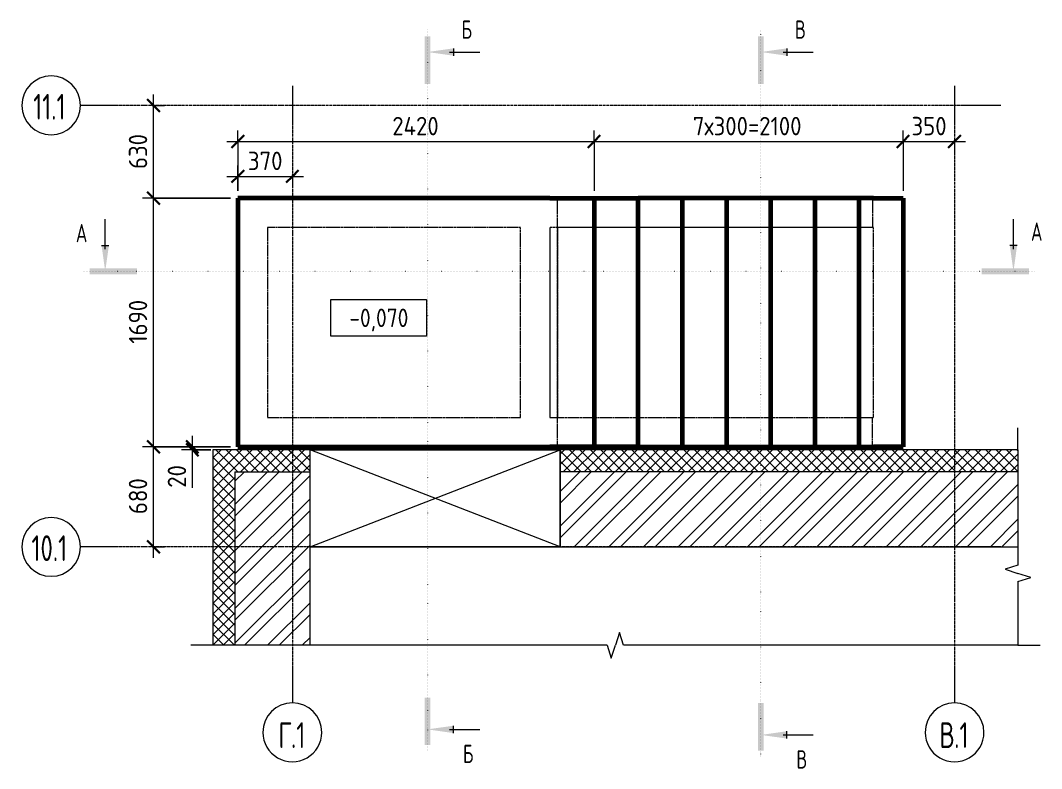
# Model space of a CAD drawing. Header units: millimetres. Extents: x 28039 to 90908, y -4005 to 79300.
# Drawn here: x 48534 to 55474, y 74148 to 79233 of the extents above; entities that cross this region are included whole.
import ezdxf

# ---------------------------------------------------------------- set-up
doc = ezdxf.new("R2010")
doc.units = ezdxf.units.MM
for name, pattern in [('01 Штриховая _4 мм_', [6, 3.5, -2.5]), ('02 Штрихпунктирная _20 мм_', [25, 20, -2.5, 0, -2.5]), ('04 Пунктир 10мм', [10, 0, -10])]:
    doc.linetypes.add(name, pattern=pattern)
for name, color, linetype, lineweight in [('AA_Dim', 7, 'Continuous', 9), ('AA_Dim-50', 7, 'Continuous', 9), ('AA_Oformlenie', 7, 'Continuous', 9), ('AA_Razrez', 7, 'Continuous', 9), ('AA_Vinoska', 7, 'Continuous', 9), ('AA_Visotnaya otmetka', 7, 'Continuous', 9), ('AF_Stena', 7, 'Continuous', 9), ('Оси', 7, 'Continuous', 9)]:
    doc.layers.add(name, color=color, linetype=linetype, lineweight=lineweight)
for name, color, linetype, lineweight, true_color in [('AF_Okno', 7, 'Continuous', 20, 0xff9d3c), ('AF_Perekritie', 7, 'Continuous', 60, 0x006a35), ('AF_Perekritie_Опалубка', 7, 'Continuous', 60, 0x006a35), ('AF_Stena_Опалубка', 7, 'Continuous', 20, 0x0063c6), ('KR_Fundament', 7, 'Continuous', 20, 0x804000)]:
    doc.layers.add(name, color=color, linetype=linetype, lineweight=lineweight, true_color=true_color)
doc.styles.add('ISOCPEUR', font='isocpeur.TTF', dxfattribs={"width": 0.7, "height": 125})
doc.styles.add('ISOCPEUR_1', font='isocpeur.TTF', dxfattribs={"width": 0.9, "height": 125})
doc.styles.add('ISOCPEUR_2', font='isocpeur.TTF', dxfattribs={"width": 0.85, "height": 125})
doc.styles.add('ISOCPEUR_3', font='isocpeur.TTF', dxfattribs={"width": 0.7, "height": 175})
doc.dimstyles.new('00_Точн_3_знака__прозр_', dxfattribs={"dimscale": 304.8, "dimtxt": 125.344371, "dimasz": 0.278871, "dimexe": 0.246063, "dimexo": 0.164042, "dimgap": 0.016404, "dimtad": 1, "dimdec": 3, "dimrnd": 0.001, "dimdsep": 46, "dimtxsty": 'ISOCPEUR_1', "dimblk1": 'OBLIQUE', "dimblk2": 'OBLIQUE', "dimsah": 1, "dimcen": 0.09, "dimdle": 0.246063, "dimazin": 0, "dimtfac": 1, "dimtdec": 4, "dimtix": 1, "dimtmove": 0, "dimatfit": 3, "dimfxl": 1, "dimtvp": 1, "dimtolj": 1, "dimtzin": 0, "dimlwd": 18, "dimlwe": 18, "dimarcsym": 2})
doc.dimstyles.new('00_Точн_3_знака__прозр__1', dxfattribs={"dimscale": 304.8, "dimtxt": 125.344371, "dimasz": 0.278871, "dimexe": 0.246063, "dimexo": 0.164042, "dimgap": 0.016404, "dimtad": 1, "dimdec": 3, "dimrnd": 0.001, "dimdsep": 46, "dimtxsty": 'ISOCPEUR_1', "dimblk1": 'OBLIQUE', "dimblk2": 'OBLIQUE', "dimsah": 1, "dimcen": 0.09, "dimdle": 0.246063, "dimazin": 0, "dimtfac": 1, "dimtdec": 4, "dimtix": 1, "dimtmove": 1, "dimatfit": 3, "dimfxl": 1, "dimtvp": 1, "dimtolj": 1, "dimtzin": 0, "dimlwd": 18, "dimlwe": 18, "dimarcsym": 2})
pattern_1 = [(45, (20252.12, 0), (-117.8655, 117.8655), []), (45, (20330.7, 0), (-117.8655, 117.8655), [])]
pattern_2 = [(45, (20252.116, 0), (-35.35534, 35.35534), []), (135, (20252.116, 0), (-35.35534, -35.35534), [])]

# ---------------------------------------------------------------- blocks, each defined once
blk = doc.blocks.new('231_Отверстие прямоугольное _Окно_Стена_ - Проем сущ_-3702003-План на отм_ 0_000 Опл')
at = {"layer": 'AA_Oformlenie', "lineweight": 20}
for p, q in [((-725, -330), (-725, 330)), ((-725, 330), (975, 330)), ((-725, 330), (-725, -330)), ((975, 330), (-725, 330)), ((975, 330), (-725, -330)), ((-725, 330), (975, -330)), ((975, 330), (975, -330)), ((975, 330), (975, -330)), ((975, -330), (-725, -330)), ((-725, -330), (975, -330))]:
    blk.add_line(p, q, dxfattribs=at)
at = {"layer": 'AF_Okno', "color": 7}
for p, q in [((635, 330), (-725, 330)), ((-385, -330), (975, -330))]:
    blk.add_line(p, q, dxfattribs=at)
blk = doc.blocks.new('Ktcnybwf - Лестница-3686718-План на отм_ 0_000 Опл')
at = {"layer": 'AF_Perekritie'}
for p, q in [((31880.1, 78025), (32180.1, 78025)), ((32180.1, 78025), (32480.1, 78025)), ((32180.1, 78025), (32180.1, 76335)), ((34080.1, 78025), (32480.1, 78025)), ((32480.1, 76335), (32480.1, 78025)), ((32780.1, 78025), (32780.1, 76335)), ((33080.1, 78025), (33080.1, 76335)), ((33380.1, 78025), (33380.1, 76335)), ((33680.1, 78025), (33680.1, 76335)), ((33980.1, 78025), (33980.1, 76335)), ((34080.1, 78025), (34280.1, 78025)), ((34280.1, 78025), (34280.1, 76335)), ((32180.1, 76335), (31880.1, 76335)), ((32480.1, 76335), (32180.1, 76335)), ((32480.1, 76335), (34080.1, 76335)), ((34280.1, 76335), (34080.1, 76335))]:
    blk.add_line(p, q, dxfattribs=at)
blk = doc.blocks.new('011_ЛинияОбрыва _ЭлУзла_Линия_ - Тип 1-3687774-План на отм_ 0_000 Опл')
at = {"layer": 'AA_Oformlenie'}
for p, q in [((0, 0), (785, 0)), ((896.3, 0), (1328.5, 0))]:
    blk.add_line(p, q, dxfattribs=at)
blk = doc.blocks.new('011_ЛинияОбрыва _ЭлУзла_Линия_ - Тип 1-3860242-План на отм_ 0_000 Опл')
at = {"layer": 'AA_Oformlenie'}
for p, q in [((0, 0), (2680.5, 0)), ((2791.8, 0), (5471, 0))]:
    blk.add_line(p, q, dxfattribs=at)
blk = doc.blocks.new('Разрез - Номер узла_ сзади-394133-План на отм_ 0_000 Опл')
at = {"layer": 'AA_Razrez'}
for points in [[(7.33, 0.4), (7.33, -0.39), (0.87, -0.39), (0.87, 0.4)], [(3.5, -3.53), (2.5, -3.53), (3, 0)]]:
    blk.add_hatch(color=256, dxfattribs=at).paths.add_polyline_path(points)
for p, q in [((2.5, -3.53), (3.5, -3.53)), ((3, -3), (3, -7.1))]:
    blk.add_line(p, q, dxfattribs=at)
blk = doc.blocks.new('Разрез - Номер узла_ спереди-394134-План на отм_ 0_000 Опл')
at = {"layer": 'AA_Razrez'}
for points in [[(7.33, 0.4), (7.33, -0.39), (0.87, -0.39), (0.87, 0.4)], [(3.5, -3.53), (2.5, -3.53), (3, 0)]]:
    blk.add_hatch(color=256, dxfattribs=at).paths.add_polyline_path(points)
for p, q in [((2.5, -3.53), (3.5, -3.53)), ((3, -3), (3, -7.1))]:
    blk.add_line(p, q, dxfattribs=at)
blk = doc.blocks.new('DIMBLOCK24-План на отм_ 0_000 Опл')
at = {"layer": 'AA_Dim-50', "color": 30, "lineweight": 30, "true_color": 0xff8000, "transparency": 16777216}
for p, q in [((49438.7, 76335), (49396.2, 76377.5)), ((49438.7, 76335), (49481.2, 76292.5)), ((49438.7, 75655), (49396.2, 75697.5)), ((49438.7, 75655), (49481.2, 75612.5))]:
    blk.add_line(p, q, dxfattribs=at)
at = {"layer": 'AA_Dim-50', "color": 30, "lineweight": 18, "true_color": 0xff8000, "transparency": 16777216}
for p, q in [((49962.2, 76335), (49363.7, 76335)), ((49438.7, 75580), (49438.7, 76335)), ((49438.7, 76335), (49962.2, 76335)), ((49428.6, 75655), (49513.7, 75655)), ((49438.7, 75655), (49428.6, 75655))]:
    blk.add_line(p, q, dxfattribs=at)
at = {"layer": 'AA_Dim-50', "color": 0, "lineweight": 18, "transparency": 16777216, "insert": (49270.8, 75877.9), "char_height": 125, "width": 280.961, "attachment_point": 1, "rotation": 90, "line_spacing_factor": 1.135194, "style": 'ISOCPEUR_1'}
blk.add_mtext('680', dxfattribs=at)
blk = doc.blocks.new('_Oblique')
at = {"color": 0, "linetype": 'ByBlock', "lineweight": -2}
blk.add_line((-0.5, -0.5), (0.5, 0.5), dxfattribs=at)
blk = doc.blocks.new('DIMBLOCK25-План на отм_ 0_000 Опл')
at = {"layer": 'AA_Dim-50', "color": 30, "lineweight": 18, "true_color": 0xff8000, "transparency": 16777216}
for p, q in [((49962.2, 78025), (49363.7, 78025)), ((49438.7, 76335), (49438.7, 78025)), ((49438.7, 78025), (49962.2, 78025)), ((49962.2, 76335), (49363.7, 76335)), ((49438.7, 76335), (49962.2, 76335))]:
    blk.add_line(p, q, dxfattribs=at)
at = {"layer": 'AA_Dim-50', "color": 30, "lineweight": 30, "true_color": 0xff8000, "transparency": 16777216}
for p, q in [((49438.7, 78025), (49396.2, 78067.5)), ((49438.7, 78025), (49481.2, 77982.5)), ((49438.7, 76335), (49396.2, 76377.5)), ((49438.7, 76335), (49481.2, 76292.5))]:
    blk.add_line(p, q, dxfattribs=at)
at = {"layer": 'AA_Dim-50', "color": 0, "lineweight": 18, "transparency": 16777216, "insert": (49270.8, 77035.7), "char_height": 125, "width": 346.234, "attachment_point": 1, "rotation": 90, "line_spacing_factor": 1.135194, "style": 'ISOCPEUR_1'}
blk.add_mtext('1690', dxfattribs=at)
blk = doc.blocks.new('DIMBLOCK26-План на отм_ 0_000 Опл')
at = {"layer": 'AA_Dim-50', "color": 30, "lineweight": 30, "true_color": 0xff8000, "transparency": 16777216}
for p, q in [((49438.7, 78655), (49396.2, 78697.5)), ((49438.7, 78655), (49481.2, 78612.5)), ((49438.7, 78025), (49396.2, 78067.5)), ((49438.7, 78025), (49481.2, 77982.5))]:
    blk.add_line(p, q, dxfattribs=at)
at = {"layer": 'AA_Dim-50', "color": 30, "lineweight": 18, "true_color": 0xff8000, "transparency": 16777216}
for p, q in [((49438.7, 78025), (49438.7, 78730)), ((49428.6, 78655), (49513.7, 78655)), ((49438.7, 78655), (49428.6, 78655)), ((49962.2, 78025), (49363.7, 78025)), ((49438.7, 78025), (49962.2, 78025))]:
    blk.add_line(p, q, dxfattribs=at)
at = {"layer": 'AA_Dim-50', "color": 0, "lineweight": 18, "transparency": 16777216, "insert": (49270.8, 78222.9), "char_height": 125, "width": 280.961, "attachment_point": 1, "rotation": 90, "line_spacing_factor": 1.135194, "style": 'ISOCPEUR_1'}
blk.add_mtext('630', dxfattribs=at)
blk = doc.blocks.new('DIMBLOCK27-План на отм_ 0_000 Опл')
at = {"layer": 'AA_Dim-50', "color": 30, "lineweight": 18, "true_color": 0xff8000, "transparency": 16777216}
for p, q in [((50012.2, 78409.3), (50012.2, 78484.3)), ((52432.2, 78409.3), (52432.2, 78484.3)), ((49937.2, 78409.3), (52432.2, 78409.3)), ((50012.2, 78409.3), (50012.2, 78075)), ((52432.2, 78409.3), (52432.2, 78075))]:
    blk.add_line(p, q, dxfattribs=at)
at = {"layer": 'AA_Dim-50', "color": 30, "lineweight": 30, "true_color": 0xff8000, "transparency": 16777216}
for p, q in [((50012.2, 78409.3), (50054.7, 78451.8)), ((52432.2, 78409.3), (52474.7, 78451.8)), ((50012.2, 78409.3), (49969.7, 78366.8)), ((52432.2, 78409.3), (52389.7, 78366.8))]:
    blk.add_line(p, q, dxfattribs=at)
at = {"layer": 'AA_Dim-50', "color": 0, "lineweight": 18, "transparency": 16777216, "insert": (51061.4, 78577.1), "char_height": 125, "width": 385.966, "attachment_point": 1, "line_spacing_factor": 1.135194, "style": 'ISOCPEUR_1'}
blk.add_mtext('2420', dxfattribs=at)
blk = doc.blocks.new('_None')
blk = doc.blocks.new('DIMBLOCK28-План на отм_ 0_000 Опл')
at = {"layer": 'AA_Dim-50', "color": 30, "lineweight": 18, "true_color": 0xff8000, "transparency": 16777216}
for p, q in [((52432.2, 78409.3), (52432.2, 78484.3)), ((54532.2, 78409.3), (54532.2, 78484.3)), ((54882.2, 78409.3), (54882.2, 78419.4)), ((52432.2, 78409.3), (54532.2, 78409.3)), ((52432.2, 78409.3), (52432.2, 78075)), ((54532.2, 78409.3), (54532.2, 78075)), ((54882.2, 78409.3), (54882.2, 78334.3))]:
    blk.add_line(p, q, dxfattribs=at)
at = {"layer": 'AA_Dim-50', "color": 30, "lineweight": 30, "true_color": 0xff8000, "transparency": 16777216}
for p, q in [((52432.2, 78409.3), (52474.7, 78451.8)), ((54532.2, 78409.3), (54574.7, 78451.8)), ((54882.2, 78409.3), (54924.7, 78451.8)), ((52432.2, 78409.3), (52389.7, 78366.8)), ((54532.2, 78409.3), (54489.7, 78366.8)), ((54882.2, 78409.3), (54839.7, 78366.8))]:
    blk.add_line(p, q, dxfattribs=at)
at = {"layer": 'AA_Dim-50', "color": 0, "lineweight": 18, "transparency": 16777216, "insert": (53103.8, 78577.1), "char_height": 125, "width": 908.155, "attachment_point": 1, "line_spacing_factor": 1.135194, "style": 'ISOCPEUR_1'}
blk.add_mtext('7х300=2100', dxfattribs=at)
blk = doc.blocks.new('DIMBLOCK29-План на отм_ 0_000 Опл')
at = {"layer": 'AA_Dim-50', "color": 30, "lineweight": 18, "true_color": 0xff8000, "transparency": 16777216}
for p, q in [((54532.2, 78409.3), (54532.2, 78484.3)), ((54882.2, 78409.3), (54882.2, 78419.4)), ((54532.2, 78409.3), (54957.2, 78409.3)), ((54532.2, 78409.3), (54532.2, 78075)), ((54882.2, 78409.3), (54882.2, 78334.3))]:
    blk.add_line(p, q, dxfattribs=at)
at = {"layer": 'AA_Dim-50', "color": 30, "lineweight": 30, "true_color": 0xff8000, "transparency": 16777216}
for p, q in [((54532.2, 78409.3), (54574.7, 78451.8)), ((54882.2, 78409.3), (54924.7, 78451.8)), ((54532.2, 78409.3), (54489.7, 78366.8)), ((54882.2, 78409.3), (54839.7, 78366.8))]:
    blk.add_line(p, q, dxfattribs=at)
at = {"layer": 'AA_Dim-50', "color": 0, "lineweight": 18, "transparency": 16777216, "insert": (54590.1, 78577.1), "char_height": 125, "width": 280.961, "attachment_point": 1, "line_spacing_factor": 1.135194, "style": 'ISOCPEUR_1'}
blk.add_mtext('350', dxfattribs=at)
blk = doc.blocks.new('DIMBLOCK30-План на отм_ 0_000 Опл')
at = {"layer": 'AA_Dim-50', "color": 30, "lineweight": 18, "true_color": 0xff8000, "transparency": 16777216}
for p, q in [((49703, 76240), (49703, 76410)), ((49962.2, 76335), (49628, 76335)), ((49827.1, 76315), (49628, 76315)), ((49703, 76335), (49962.2, 76335)), ((49703, 76263.1), (49703, 76325)), ((49703, 76315), (49827.1, 76315)), ((49703, 76057), (49703, 76263.1))]:
    blk.add_line(p, q, dxfattribs=at)
at = {"layer": 'AA_Dim-50', "color": 30, "lineweight": 30, "true_color": 0xff8000, "transparency": 16777216}
for p, q in [((49703, 76335), (49660.5, 76377.5)), ((49703, 76315), (49660.5, 76357.5)), ((49703, 76335), (49745.5, 76292.5)), ((49703, 76315), (49745.5, 76272.5))]:
    blk.add_line(p, q, dxfattribs=at)
at = {"layer": 'AA_Dim-50', "color": 0, "lineweight": 18, "transparency": 16777216, "insert": (49535.2, 76057), "char_height": 125, "width": 187.307, "attachment_point": 1, "rotation": 90, "line_spacing_factor": 1.135194, "style": 'ISOCPEUR_1'}
blk.add_mtext('20', dxfattribs=at)
blk = doc.blocks.new('Высотные отметки - Рамка вверх-400294-План на отм_ 0_000 Опл')
at = {"layer": 'AA_Vinoska'}
for p, q in [((-13, 0), (-13, 5)), ((-13, 5), (0, 5)), ((0, 5), (0, 0)), ((0, 0), (-13, 0))]:
    blk.add_line(p, q, dxfattribs=at)
blk = doc.blocks.new('Ось сетки - d_4мм-2765513-План на отм_ 0_000 Опл')
at = {"layer": 'Оси', "color": 12, "true_color": 0xc80000}
for start, end in [(360, 180), (360, 180), (180, 360), (180, 360)]:
    blk.add_arc((0, 0), 4, start, end, dxfattribs=at)
blk = doc.blocks.new('DIMBLOCK31-План на отм_ 0_000 Опл')
at = {"layer": 'AA_Dim-50', "color": 30, "lineweight": 18, "true_color": 0xff8000, "transparency": 16777216}
for p, q in [((50012.2, 78075), (50012.2, 78247.8)), ((49937.2, 78172.8), (50457.2, 78172.8)), ((50012.2, 78172.8), (50012.2, 78075)), ((50382.2, 78182.9), (50382.2, 78097.8)), ((50382.2, 78172.8), (50382.2, 78182.9))]:
    blk.add_line(p, q, dxfattribs=at)
at = {"layer": 'AA_Dim-50', "color": 30, "lineweight": 30, "true_color": 0xff8000, "transparency": 16777216}
for p, q in [((50012.2, 78172.8), (50054.7, 78215.3)), ((50382.2, 78172.8), (50424.7, 78215.3)), ((50012.2, 78172.8), (49969.7, 78130.3)), ((50382.2, 78172.8), (50339.7, 78130.3))]:
    blk.add_line(p, q, dxfattribs=at)
at = {"layer": 'AA_Dim-50', "color": 0, "lineweight": 18, "transparency": 16777216, "insert": (50080.1, 78340.6), "char_height": 125, "width": 280.961, "attachment_point": 1, "line_spacing_factor": 1.135194, "style": 'ISOCPEUR_1'}
blk.add_mtext('370', dxfattribs=at)

msp = doc.modelspace()

# ---------------------------------------------------------------- hatches: boundary and pattern name
at = {"layer": 'AF_Stena'}
h = msp.add_hatch(dxfattribs=at)
h.set_pattern_fill('FP_2', color=256, style=0, pattern_type=2)
h.set_pattern_definition(pattern_2)
h.paths.add_polyline_path([(49878.1323, 74986.5267), (49992.1781, 74986.5267), (49992.1781, 76315), (49842.1781, 76315), (49842.1781, 74986.5267)])
h = msp.add_hatch(dxfattribs=at)
h.set_pattern_fill('FP_2', color=256, style=0, pattern_type=2)
h.set_pattern_definition(pattern_2)
h.paths.add_polyline_path([(52550.1238, 76165), (55313.1802, 76165), (55313.1802, 76315), (52202.1781, 76315), (52202.1781, 76165)])
h.paths.add_polyline_path([(49992.1781, 76165), (50502.1781, 76165), (50502.1781, 76315), (49992.1781, 76315)])
h = msp.add_hatch(dxfattribs=at)
h.set_pattern_fill('FP_1', color=256, style=0, pattern_type=2)
h.set_pattern_definition(pattern_1)
h.paths.add_polyline_path([(50502.1781, 74986.5267), (50502.1781, 76165), (49992.1781, 76165), (49992.1781, 74986.5267)])
h = msp.add_hatch(dxfattribs=at)
h.set_pattern_fill('FP_1', color=256, style=0, pattern_type=2)
h.set_pattern_definition(pattern_1)
h.paths.add_polyline_path([(52550.1238, 75655), (55313.1802, 75655), (55313.1802, 76165), (52202.1781, 76165), (52202.1781, 75655)])

# ---------------------------------------------------------------- linework, layer by layer
at = {"layer": 'AA_Razrez', "color": 7, "linetype": '04 Пунктир 10мм', "true_color": 0xffffff}
for p, q in [((51300.6905, 79167.8203), (51300.6905, 74264.7907)), ((53566.6564, 74227.2376), (53566.6564, 79167.8203)), ((48960.4901, 77527.6754), (55432.7115, 77527.6754))]:
    msp.add_line(p, q, dxfattribs=at)
at = {"layer": 'AA_Vinoska'}
for p, q in [((55313.1802, 76315), (55313.1802, 76465)), ((55313.1802, 75530), (55226.5776, 75502.5)), ((55226.5776, 75502.5), (55313.1802, 75475)), ((55399.8303, 75446.8457), (55313.1802, 75475)), ((55313.1802, 75418.6913), (55399.8303, 75446.8457)), ((52605.1791, 75073.1293), (52577.6791, 74986.5267)), ((52632.6791, 74986.5267), (52605.1791, 75073.1293)), ((49842.1781, 74986.5267), (49692.1781, 74986.5267)), ((52521.3705, 74986.5267), (52549.5248, 74899.8766)), ((52549.5248, 74899.8766), (52577.6791, 74986.5267)), ((55313.1802, 74986.5267), (55463.1802, 74986.5267))]:
    msp.add_line(p, q, dxfattribs=at)
at = {"layer": 'AF_Perekritie_Опалубка'}
for p, q in [((52132.1781, 78025), (50012.1781, 78025)), ((50012.1781, 78025), (50012.1781, 76335)), ((50012.1781, 76335), (52132.1781, 76335))]:
    msp.add_line(p, q, dxfattribs=at)
at = {"layer": 'AF_Stena', "linetype": '01 Штриховая _4 мм_', "lineweight": 20}
for p, q in [((52184.9645, 77825), (52184.9645, 78025)), ((54324.9645, 78025), (54324.9645, 77825)), ((54332.1781, 78025), (54332.1781, 78024.5)), ((54532.1781, 78024.5), (54332.1781, 78024.5)), ((50212.1781, 77825), (50212.1781, 76535)), ((51932.1781, 77825), (50212.1781, 77825)), ((51932.1781, 76535), (51932.1781, 77825)), ((52184.9645, 77825), (52132.1781, 77825)), ((54324.9645, 77825), (52184.9645, 77825)), ((54332.1781, 77825), (54324.9645, 77825)), ((54332.1781, 76535), (54332.1781, 77825)), ((50212.1781, 76535), (51932.1781, 76535)), ((52132.1781, 76535), (52184.9645, 76535)), ((52184.9645, 76535), (54324.9645, 76535)), ((52184.9645, 76335), (52184.9645, 76535)), ((54324.9645, 76535), (54332.1781, 76535)), ((54324.9645, 76335), (54324.9645, 76535)), ((54332.1781, 76335.5), (54332.1781, 76335)), ((54532.1781, 76335.5), (54332.1781, 76335.5))]:
    msp.add_line(p, q, dxfattribs=at)
at = {"layer": 'AF_Stena_Опалубка'}
for p, q in [((50012.1781, 76335), (50012.1781, 78025)), ((50212.1781, 78025), (50012.1781, 78025)), ((50212.1781, 78025), (52132.1781, 78025)), ((52132.1781, 78025), (52184.9645, 78025)), ((52184.9645, 78025), (54324.9645, 78025)), ((54324.9645, 78025), (54332.1781, 78025)), ((54532.1781, 78024.5), (54532.1781, 76335.5)), ((52132.1781, 77825), (52132.1781, 76535)), ((50502.1781, 76315), (49842.1781, 76315)), ((49842.1781, 76315), (49842.1781, 74986.5267)), ((50012.1781, 76335), (50212.1781, 76335)), ((52132.1781, 76335), (50212.1781, 76335)), ((50502.1781, 74986.5267), (50502.1781, 76315)), ((50502.1781, 75655), (50502.1781, 76315)), ((50502.1781, 76315), (52202.1781, 76315)), ((52184.9645, 76335), (52132.1781, 76335)), ((54324.9645, 76335), (52184.9645, 76335)), ((55313.1802, 76315), (52202.1781, 76315)), ((52202.1781, 76315), (52202.1781, 75655)), ((54332.1781, 76335), (54324.9645, 76335)), ((52202.1781, 75655), (50502.1781, 75655)), ((52202.1781, 75655), (55313.1802, 75655))]:
    msp.add_line(p, q, dxfattribs=at)
at = {"layer": 'AF_Stena_Опалубка', "color": 7}
for p, q in [((49992.1781, 76165), (49992.1781, 74986.5267)), ((49992.1781, 76165), (50502.1781, 76165)), ((55313.1802, 76165), (52202.1781, 76165))]:
    msp.add_line(p, q, dxfattribs=at)
at = {"layer": 'KR_Fundament', "color": 7, "linetype": '01 Штриховая _4 мм_', "lineweight": 9}
for p, q in [((51932.1781, 77825), (50212.1781, 77825)), ((50212.1781, 77825), (50212.1781, 76535)), ((51932.1781, 76535), (51932.1781, 77825)), ((52184.9645, 77825), (52132.1781, 77825)), ((54332.1781, 77825), (52184.9645, 77825)), ((52184.9645, 77825), (52184.9645, 76535)), ((52184.9645, 76535), (52184.9645, 77825)), ((54332.1781, 76535), (54332.1781, 77825)), ((50212.1781, 76535), (51932.1781, 76535)), ((52132.1781, 76535), (52184.9645, 76535)), ((52184.9645, 76535), (54332.1781, 76535))]:
    msp.add_line(p, q, dxfattribs=at)
at = {"layer": 'KR_Fundament'}
msp.add_line((52132.1781, 77825), (52132.1781, 76535), dxfattribs=at)
at = {"layer": 'Оси'}
for p, q in [((50382.1781, 78788.4592), (50382.1781, 78538.4592)), ((54882.1781, 78788.4592), (54882.1781, 78538.4592)), ((49193.1393, 78655), (48943.1393, 78655)), ((55195.9587, 78655), (54945.9587, 78655)), ((49193.1393, 75655), (48943.1393, 75655)), ((55195.9587, 75655), (54945.9587, 75655)), ((50382.1781, 74844.6639), (50382.1781, 74594.6639)), ((54882.1781, 74844.6639), (54882.1781, 74594.6639))]:
    msp.add_line(p, q, dxfattribs=at)
at = {"layer": 'Оси', "linetype": '02 Штрихпунктирная _20 мм_'}
for p, q in [((54945.9587, 78655), (49193.1393, 78655)), ((50382.1781, 78538.4592), (50382.1781, 74844.6639)), ((54882.1781, 78538.4592), (54882.1781, 74844.6639)), ((54945.9587, 75655), (49193.1393, 75655))]:
    msp.add_line(p, q, dxfattribs=at)

# ---------------------------------------------------------------- block references
at = {"layer": 'AA_Oformlenie'}
for name, p, rotation in [('011_ЛинияОбрыва _ЭлУзла_Линия_ - Тип 1-3687774-План на отм_ 0_000 Опл', (55313.1802, 76315), 269.9999999999998), ('011_ЛинияОбрыва _ЭлУзла_Линия_ - Тип 1-3860242-План на отм_ 0_000 Опл', (55313.1802, 74986.5267), 180)]:
    msp.add_blockref(name, p, dxfattribs=dict(at, rotation=rotation))
at = {"layer": 'AA_Razrez', "extrusion": (0, 0, -1), "xscale": 49.99999999999998, "yscale": 49.99999999999998, "zscale": 49.99999999999998}
for p, rotation in [((-51300.6905, 79167.8203), 270.0000000000003), ((-53566.6564, 79167.8203), 270.0000000000002), ((-48960.4901, 77527.6754), 180)]:
    msp.add_blockref('Разрез - Номер узла_ сзади-394133-План на отм_ 0_000 Опл', p, dxfattribs=dict(at, rotation=rotation))
at = {"layer": 'AA_Razrez', "xscale": 49.99999999999998, "yscale": 49.99999999999998, "zscale": 49.99999999999998}
for p, rotation in [((55432.7115, 77527.6754), 180), ((51300.6905, 74264.7907), 89.99999999999947), ((53566.6564, 74227.2376), 90)]:
    msp.add_blockref('Разрез - Номер узла_ спереди-394134-План на отм_ 0_000 Опл', p, dxfattribs=dict(at, rotation=rotation))
at = {"layer": 'AA_Vinoska', "xscale": 49.99999999999998, "yscale": 49.99999999999998, "zscale": 49.99999999999998}
msp.add_blockref('Высотные отметки - Рамка вверх-400294-План на отм_ 0_000 Опл', (51294.2847, 77086.1461), dxfattribs=at)
at = {"layer": 'AF_Okno', "color": 7, "rotation": 180}
msp.add_blockref('231_Отверстие прямоугольное _Окно_Стена_ - Проем сущ_-3702003-План на отм_ 0_000 Опл', (51477.1781, 75985), dxfattribs=at)
at = {"layer": 'AF_Perekritie_Опалубка'}
msp.add_blockref('Ktcnybwf - Лестница-3686718-План на отм_ 0_000 Опл', (20252.1165, 0), dxfattribs=at)
at = {"layer": 'Оси', "color": 12, "true_color": 0xc80000, "xscale": 49.99999999999998, "yscale": 49.99999999999998, "zscale": 49.99999999999998}
for p, rotation in [((48743.1393, 78655), 89.99999999999967), ((48743.1393, 75655), 89.9999999999996), ((50382.1781, 74394.6639), 180), ((54882.1781, 74394.6639), 180)]:
    msp.add_blockref('Ось сетки - d_4мм-2765513-План на отм_ 0_000 Опл', p, dxfattribs=dict(at, rotation=rotation))

# ---------------------------------------------------------------- texts
at = {"layer": 'AA_Razrez', "char_height": 125, "attachment_point": 1, "style": 'ISOCPEUR'}
for s, insert, width in [('\\fISOCPEUR|b0|i0|c204|p34|;\\W.7;Б', (51531.897, 79232.5509), 84.177187), ('\\fISOCPEUR|b0|i0|c204|p34|;\\W.7;В', (53797.8628, 79232.5509), 84.177187), ('\\fISOCPEUR|b0|i0|c204|p34|;\\W.7;А', (48910.6439, 77850.2412), 95.400812), ('\\fISOCPEUR|b0|i0|c204|p34|;\\W.7;А', (55401.3578, 77859.8283), 95.400812), ('\\fISOCPEUR|b0|i0|c204|p34|;\\W.7;Б', (51541.484, 74311.0288), 84.177187), ('\\fISOCPEUR|b0|i0|c204|p34|;\\W.7;В', (53807.4499, 74273.4757), 84.177187)]:
    msp.add_mtext(s, dxfattribs=dict(at, insert=insert, width=width))
at = {"layer": 'AA_Visotnaya otmetka', "color": 0, "insert": (50769.3686, 77273.986), "char_height": 125, "width": 479.798668, "attachment_point": 1, "line_spacing_factor": 1.135194, "style": 'ISOCPEUR_2'}
msp.add_mtext('-0,070', dxfattribs=at)
at = {"layer": 'Оси', "char_height": 175, "attachment_point": 1, "style": 'ISOCPEUR_3'}
for s, insert, width in [('11.1', (48620.9257, 78733.5763), 272.172906), ('10.1', (48609.2007, 75733.5763), 300.231969), ('\\fISOCPEUR|b0|i0|c204|p34|;\\W.7;Г', (50287.2184, 74463.267), 103.818531), ('.1', (50372.8773, 74463.267), 120.653969), ('\\fISOCPEUR|b0|i0|c204|p34|;\\W.7;В', (54780.2184, 74463.267), 120.653969), ('.1', (54879.7679, 74463.267), 120.653969)]:
    msp.add_mtext(s, dxfattribs=dict(at, insert=insert, width=width))

# ---------------------------------------------------------------- dimensions: what is measured, and where the dimension line sits
at = {"layer": 'AA_Dim', "color": 30, "lineweight": 18, "true_color": 0xff8000}
for base, p1, p2, override, picture, middle in [((49438.6581, 78655), (50012.1781, 78025), (49378.554, 78655), {"dimpost": '<>', "dimfxl": 893.520798}, 'DIMBLOCK26-План на отм_ 0_000 Опл', (49371.1581, 78340)), ((49438.6581, 78025), (50012.1781, 76335), (50012.1781, 78025), {"dimpost": '<>', "dimfxl": 1690}, 'DIMBLOCK25-План на отм_ 0_000 Опл', (49371.1581, 77180)), ((49438.6581, 76335), (49378.554, 75655), (50012.1781, 76335), {"dimpost": '<>', "dimfxl": 929.451137}, 'DIMBLOCK24-План на отм_ 0_000 Опл', (49371.1581, 75995))]:
    dim = msp.add_linear_dim(base=base, p1=p1, p2=p2, angle=90, dimstyle='00_Точн_3_знака__прозр_', override=override, dxfattribs=at)
    dim.commit()
    dim.dimension.update_dxf_attribs({"geometry": picture, "text_midpoint": middle})
for base, p1, p2, text, override, picture, middle in [((52432.1781, 78409.2535), (50012.1781, 78025), (52432.1781, 78025), '2420', {"dimpost": '<>', "dimblk1": 'None', "dimblk2": 'None', "dimsah": 1, "dimfxl": 2420}, 'DIMBLOCK27-План на отм_ 0_000 Опл', (51222.1781, 78476.7535)), ((54532.1781, 78409.2535), (52432.1781, 78025), (54532.1781, 78025), '7х300=2100', {"dimpost": '<>', "dimblk1": 'None', "dimblk2": 'None', "dimsah": 1, "dimfxl": 2100}, 'DIMBLOCK28-План на отм_ 0_000 Опл', (53482.1781, 78476.7535)), ((54882.1781, 78409.2535), (54532.1781, 78025), (54882.1781, 78469.3576), '350', {"dimpost": '<>', "dimblk1": 'None', "dimblk2": 'None', "dimsah": 1, "dimfxl": 565.644498}, 'DIMBLOCK29-План на отм_ 0_000 Опл', (54707.1781, 78476.7535))]:
    dim = msp.add_linear_dim(base=base, p1=p1, p2=p2, text=text, dimstyle='00_Точн_3_знака__прозр_', override=override, dxfattribs=at)
    dim.commit()
    dim.dimension.update_dxf_attribs({"geometry": picture, "text_midpoint": middle})
dim = msp.add_linear_dim(base=(50382.1781, 78172.7701), p1=(50012.1781, 78025), p2=(50382.1781, 78232.8741), dimstyle='00_Точн_3_знака__прозр_', override={"dimpost": '<>', "dimfxl": 424.395635}, dxfattribs=at)
dim.commit()
dim.dimension.update_dxf_attribs({"geometry": 'DIMBLOCK31-План на отм_ 0_000 Опл', "text_midpoint": (50197.1781, 78240.2701)})
dim = msp.add_linear_dim(base=(49703.0172, 76335), p1=(49877.129, 76315), p2=(50012.1781, 76335), angle=90, dimstyle='00_Точн_3_знака__прозр__1', override={"dimpost": '<>', "dimfxl": 136.521975}, dxfattribs=at)
dim.commit()
dim.dimension.update_dxf_attribs({"geometry": 'DIMBLOCK30-План на отм_ 0_000 Опл', "text_midpoint": (49618.5107, 76150.6797), "dimtype": 160, "text_rotation": 90})

doc.saveas('drawing.dxf')
